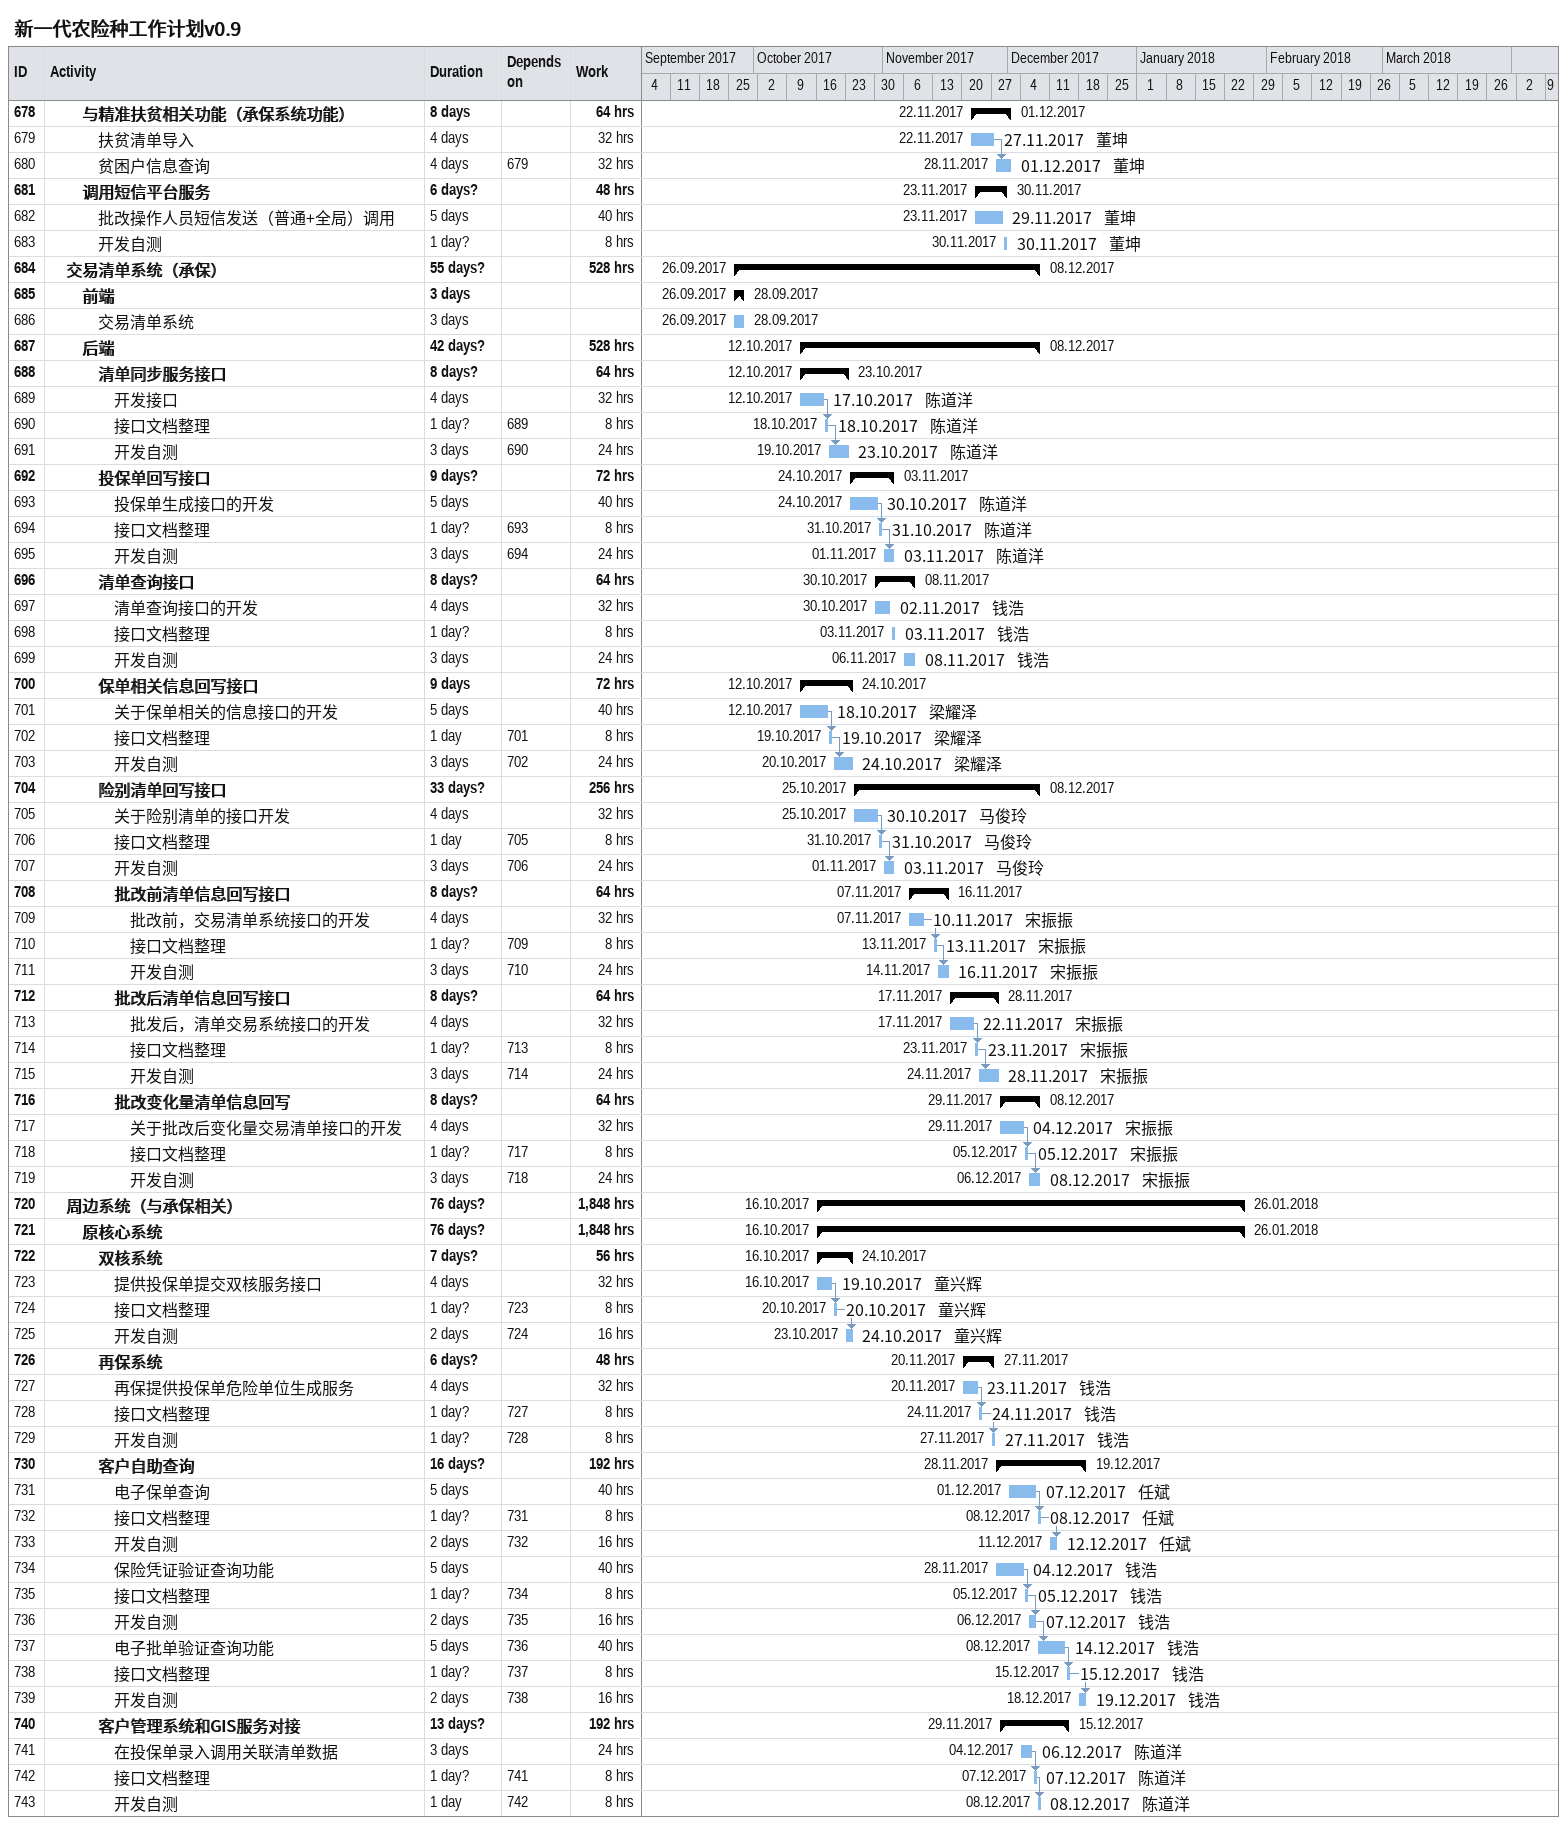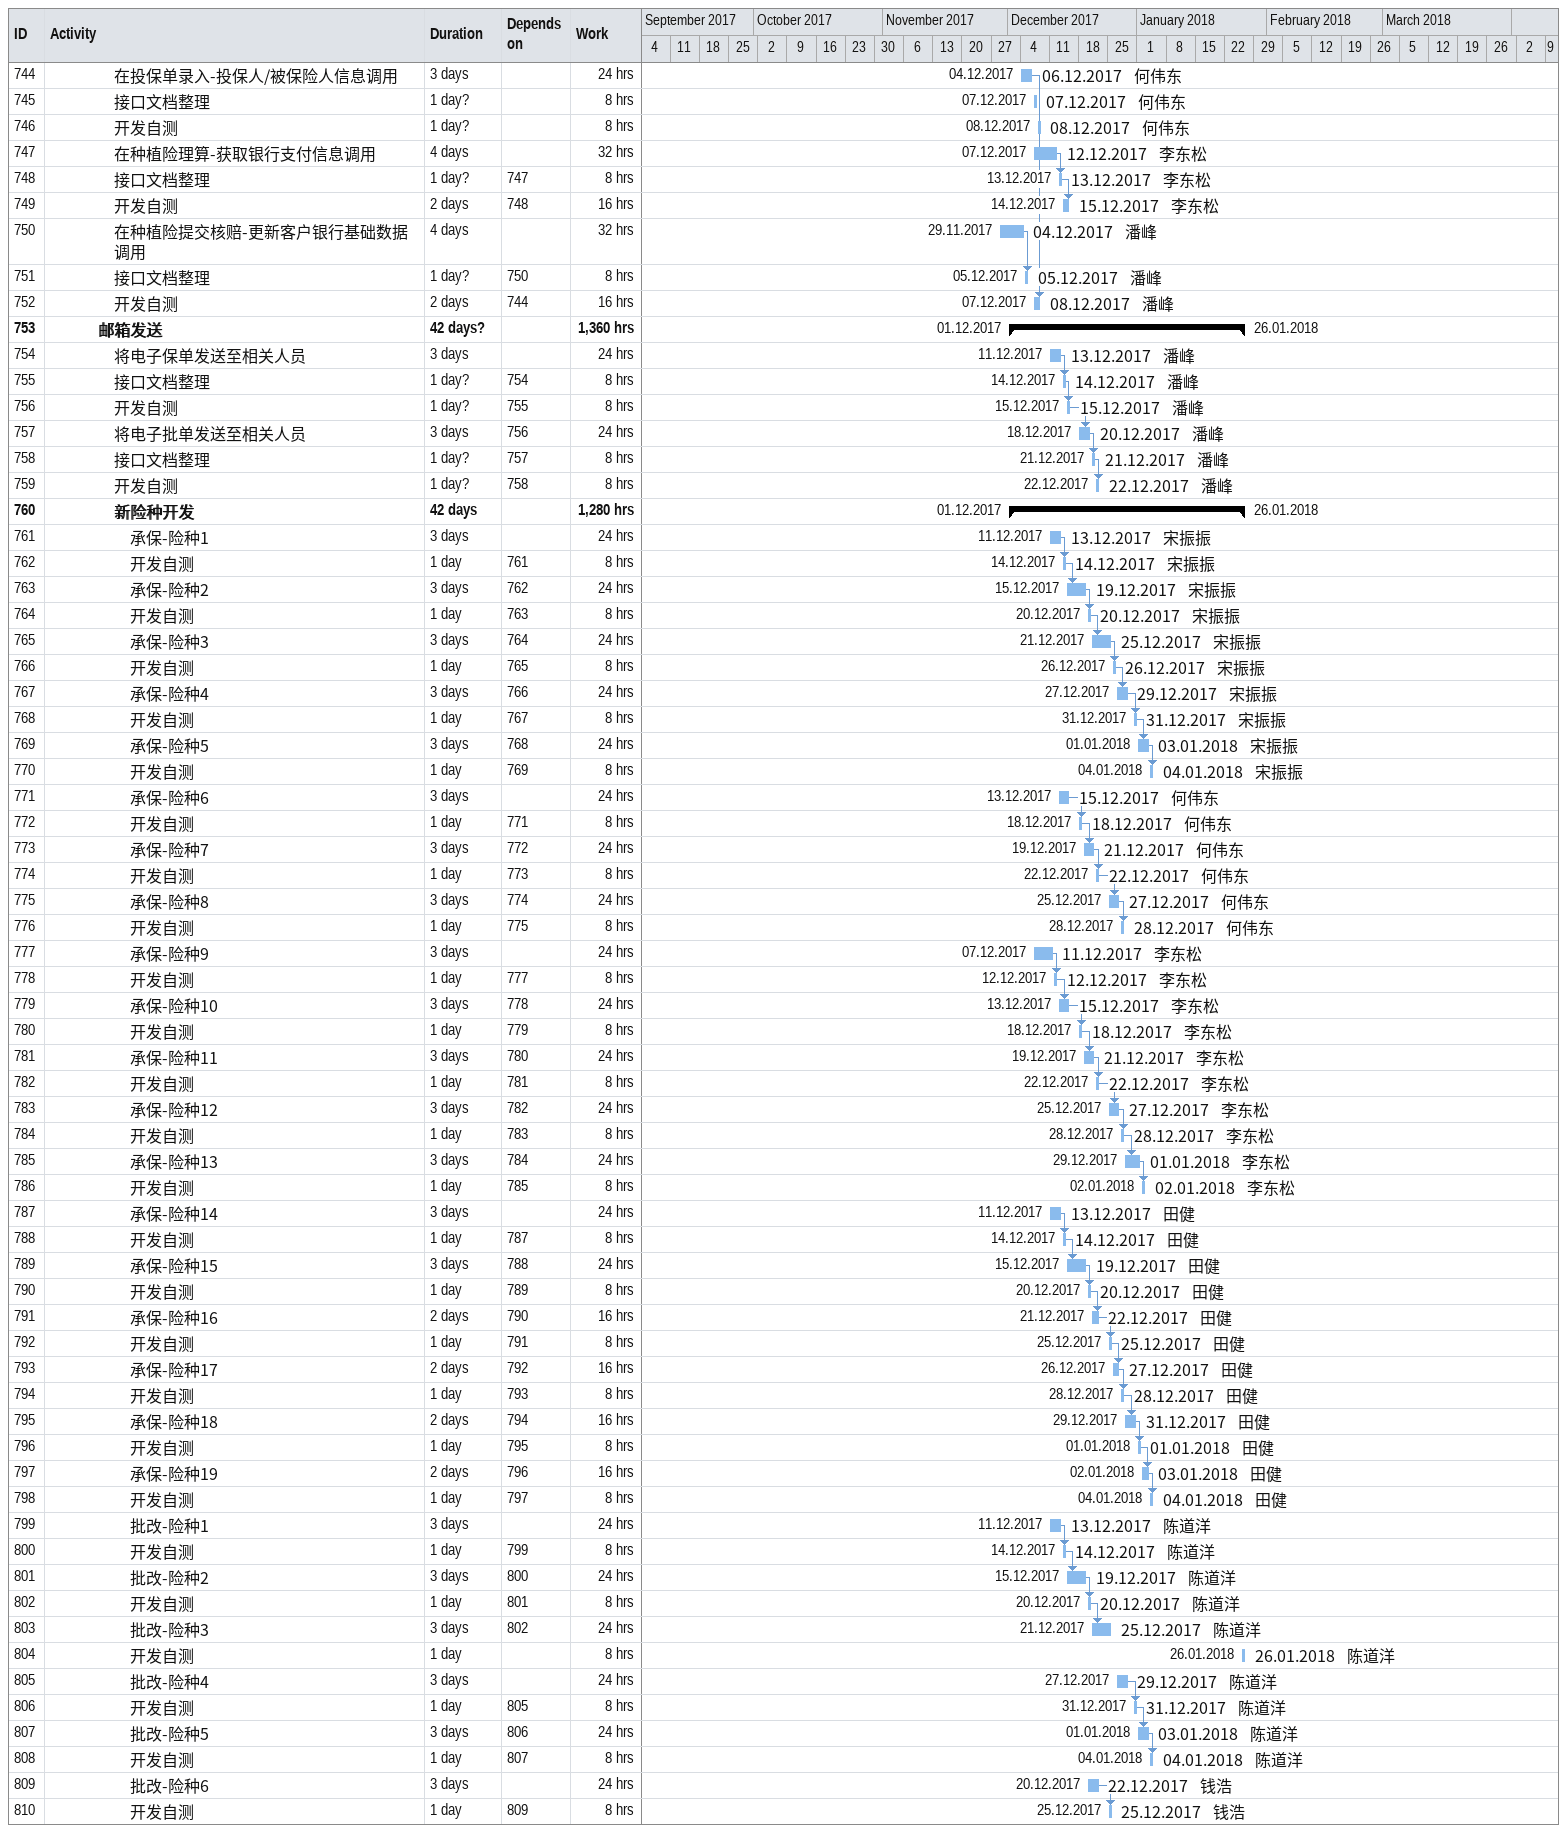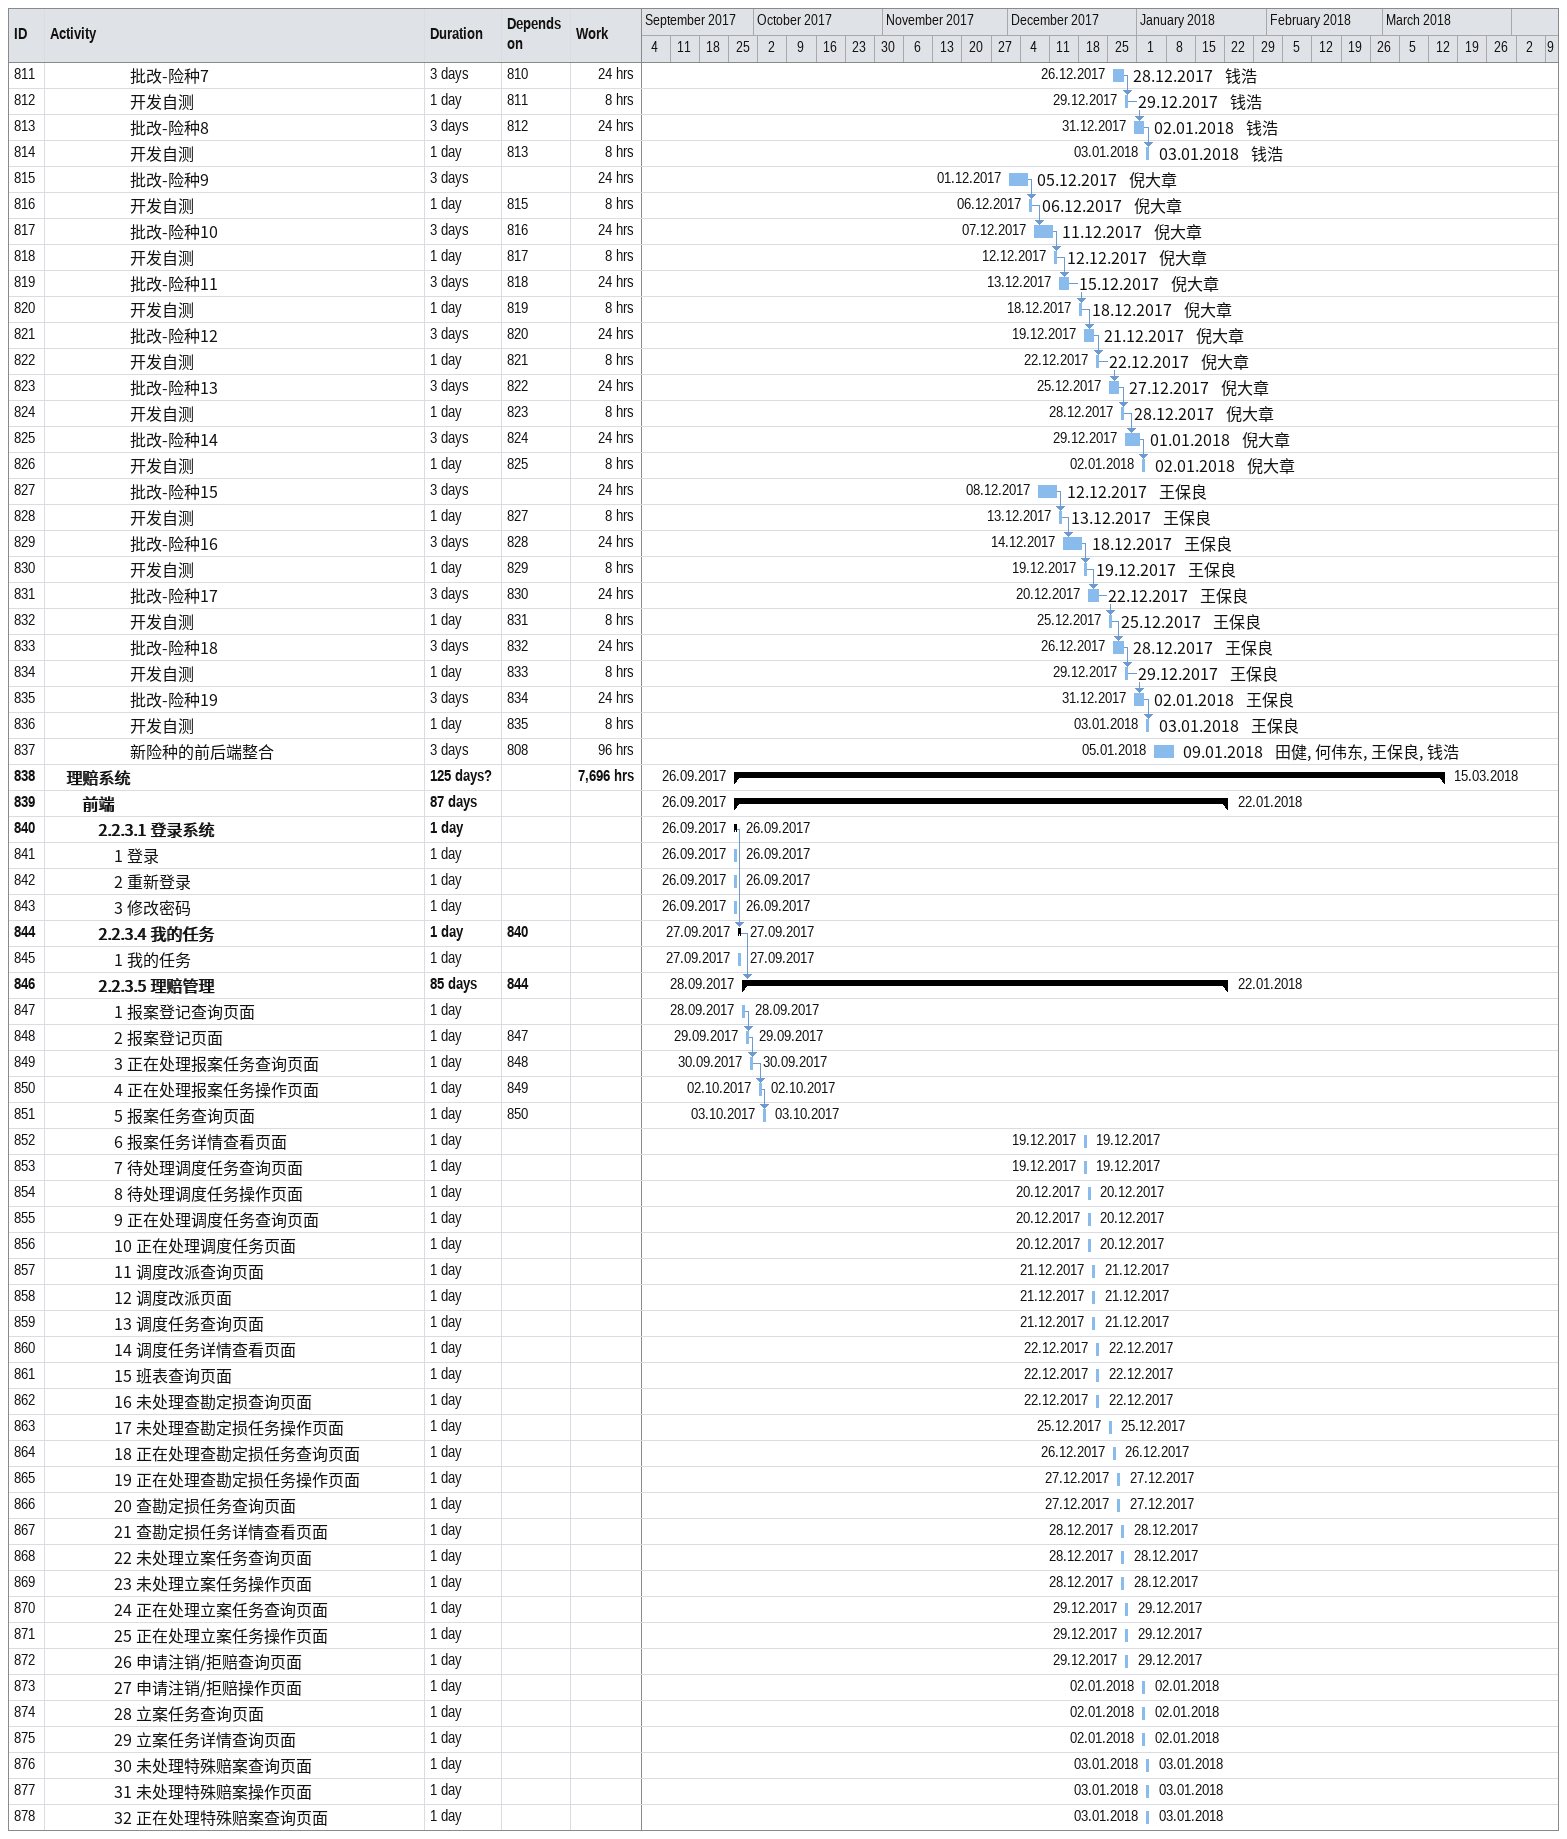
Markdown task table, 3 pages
新一代农险种工作计划v0.9

| ID | Level | Task | Duration | Start | Finish | Predecessors | Resources | Work (h) |
|---|---|---|---|---|---|---|---|---|
| 678 | 3 | **与精准扶贫相关功能（承保系统功能）** | 8d | 2017-11-22 | 2017-12-01 |  |  | 64 |
| 679 | 4 | 扶贫清单导入 | 4d | 2017-11-22 | 2017-11-27 |  | 董坤 | 32 |
| 680 | 4 | 贫困户信息查询 | 4d | 2017-11-28 | 2017-12-01 | 679 | 董坤 | 32 |
| 681 | 3 | **调用短信平台服务** | 6d? | 2017-11-23 | 2017-11-30 |  |  | 48 |
| 682 | 4 | 批改操作人员短信发送（普通+全局）调用 | 5d | 2017-11-23 | 2017-11-29 |  | 董坤 | 40 |
| 683 | 4 | 开发自测 | 1d? | 2017-11-30 | 2017-11-30 |  | 董坤 | 8 |
| 684 | 2 | **交易清单系统（承保）** | 55d? | 2017-09-26 | 2017-12-08 |  |  | 528 |
| 685 | 3 | **前端** | 3d | 2017-09-26 | 2017-09-28 |  |  |  |
| 686 | 4 | 交易清单系统 | 3d | 2017-09-26 | 2017-09-28 |  |  |  |
| 687 | 3 | **后端** | 42d? | 2017-10-12 | 2017-12-08 |  |  | 528 |
| 688 | 4 | **清单同步服务接口** | 8d? | 2017-10-12 | 2017-10-23 |  |  | 64 |
| 689 | 5 | 开发接口 | 4d | 2017-10-12 | 2017-10-17 |  | 陈道洋 | 32 |
| 690 | 5 | 接口文档整理 | 1d? | 2017-10-18 | 2017-10-18 | 689 | 陈道洋 | 8 |
| 691 | 5 | 开发自测 | 3d | 2017-10-19 | 2017-10-23 | 690 | 陈道洋 | 24 |
| 692 | 4 | **投保单回写接口** | 9d? | 2017-10-24 | 2017-11-03 |  |  | 72 |
| 693 | 5 | 投保单生成接口的开发 | 5d | 2017-10-24 | 2017-10-30 |  | 陈道洋 | 40 |
| 694 | 5 | 接口文档整理 | 1d? | 2017-10-31 | 2017-10-31 | 693 | 陈道洋 | 8 |
| 695 | 5 | 开发自测 | 3d | 2017-11-01 | 2017-11-03 | 694 | 陈道洋 | 24 |
| 696 | 4 | **清单查询接口** | 8d? | 2017-10-30 | 2017-11-08 |  |  | 64 |
| 697 | 5 | 清单查询接口的开发 | 4d | 2017-10-30 | 2017-11-02 |  | 钱浩 | 32 |
| 698 | 5 | 接口文档整理 | 1d? | 2017-11-03 | 2017-11-03 |  | 钱浩 | 8 |
| 699 | 5 | 开发自测 | 3d | 2017-11-06 | 2017-11-08 |  | 钱浩 | 24 |
| 700 | 4 | **保单相关信息回写接口** | 9d | 2017-10-12 | 2017-10-24 |  |  | 72 |
| 701 | 5 | 关于保单相关的信息接口的开发 | 5d | 2017-10-12 | 2017-10-18 |  | 梁耀泽 | 40 |
| 702 | 5 | 接口文档整理 | 1d | 2017-10-19 | 2017-10-19 | 701 | 梁耀泽 | 8 |
| 703 | 5 | 开发自测 | 3d | 2017-10-20 | 2017-10-24 | 702 | 梁耀泽 | 24 |
| 704 | 4 | **险别清单回写接口** | 33d? | 2017-10-25 | 2017-12-08 |  |  | 256 |
| 705 | 5 | 关于险别清单的接口开发 | 4d | 2017-10-25 | 2017-10-30 |  | 马俊玲 | 32 |
| 706 | 5 | 接口文档整理 | 1d | 2017-10-31 | 2017-10-31 | 705 | 马俊玲 | 8 |
| 707 | 5 | 开发自测 | 3d | 2017-11-01 | 2017-11-03 | 706 | 马俊玲 | 24 |
| 708 | 5 | **批改前清单信息回写接口** | 8d? | 2017-11-07 | 2017-11-16 |  |  | 64 |
| 709 | 6 | 批改前，交易清单系统接口的开发 | 4d | 2017-11-07 | 2017-11-10 |  | 宋振振 | 32 |
| 710 | 6 | 接口文档整理 | 1d? | 2017-11-13 | 2017-11-13 | 709 | 宋振振 | 8 |
| 711 | 6 | 开发自测 | 3d | 2017-11-14 | 2017-11-16 | 710 | 宋振振 | 24 |
| 712 | 5 | **批改后清单信息回写接口** | 8d? | 2017-11-17 | 2017-11-28 |  |  | 64 |
| 713 | 6 | 批发后，清单交易系统接口的开发 | 4d | 2017-11-17 | 2017-11-22 |  | 宋振振 | 32 |
| 714 | 6 | 接口文档整理 | 1d? | 2017-11-23 | 2017-11-23 | 713 | 宋振振 | 8 |
| 715 | 6 | 开发自测 | 3d | 2017-11-24 | 2017-11-28 | 714 | 宋振振 | 24 |
| 716 | 5 | **批改变化量清单信息回写** | 8d? | 2017-11-29 | 2017-12-08 |  |  | 64 |
| 717 | 6 | 关于批改后变化量交易清单接口的开发 | 4d | 2017-11-29 | 2017-12-04 |  | 宋振振 | 32 |
| 718 | 6 | 接口文档整理 | 1d? | 2017-12-05 | 2017-12-05 | 717 | 宋振振 | 8 |
| 719 | 6 | 开发自测 | 3d | 2017-12-06 | 2017-12-08 | 718 | 宋振振 | 24 |
| 720 | 2 | **周边系统（与承保相关）** | 76d? | 2017-10-16 | 2018-01-26 |  |  | 1848 |
| 721 | 3 | **原核心系统** | 76d? | 2017-10-16 | 2018-01-26 |  |  | 1848 |
| 722 | 4 | **双核系统** | 7d? | 2017-10-16 | 2017-10-24 |  |  | 56 |
| 723 | 5 | 提供投保单提交双核服务接口 | 4d | 2017-10-16 | 2017-10-19 |  | 童兴辉 | 32 |
| 724 | 5 | 接口文档整理 | 1d? | 2017-10-20 | 2017-10-20 | 723 | 童兴辉 | 8 |
| 725 | 5 | 开发自测 | 2d | 2017-10-23 | 2017-10-24 | 724 | 童兴辉 | 16 |
| 726 | 4 | **再保系统** | 6d? | 2017-11-20 | 2017-11-27 |  |  | 48 |
| 727 | 5 | 再保提供投保单危险单位生成服务 | 4d | 2017-11-20 | 2017-11-23 |  | 钱浩 | 32 |
| 728 | 5 | 接口文档整理 | 1d? | 2017-11-24 | 2017-11-24 | 727 | 钱浩 | 8 |
| 729 | 5 | 开发自测 | 1d? | 2017-11-27 | 2017-11-27 | 728 | 钱浩 | 8 |
| 730 | 4 | **客户自助查询** | 16d? | 2017-11-28 | 2017-12-19 |  |  | 192 |
| 731 | 5 | 电子保单查询 | 5d | 2017-12-01 | 2017-12-07 |  | 任斌 | 40 |
| 732 | 5 | 接口文档整理 | 1d? | 2017-12-08 | 2017-12-08 | 731 | 任斌 | 8 |
| 733 | 5 | 开发自测 | 2d | 2017-12-11 | 2017-12-12 | 732 | 任斌 | 16 |
| 734 | 5 | 保险凭证验证查询功能 | 5d | 2017-11-28 | 2017-12-04 |  | 钱浩 | 40 |
| 735 | 5 | 接口文档整理 | 1d? | 2017-12-05 | 2017-12-05 | 734 | 钱浩 | 8 |
| 736 | 5 | 开发自测 | 2d | 2017-12-06 | 2017-12-07 | 735 | 钱浩 | 16 |
| 737 | 5 | 电子批单验证查询功能 | 5d | 2017-12-08 | 2017-12-14 | 736 | 钱浩 | 40 |
| 738 | 5 | 接口文档整理 | 1d? | 2017-12-15 | 2017-12-15 | 737 | 钱浩 | 8 |
| 739 | 5 | 开发自测 | 2d | 2017-12-18 | 2017-12-19 | 738 | 钱浩 | 16 |
| 740 | 4 | **客户管理系统和GIS服务对接** | 13d? | 2017-11-29 | 2017-12-15 |  |  | 192 |
| 741 | 5 | 在投保单录入调用关联清单数据 | 3d | 2017-12-04 | 2017-12-06 |  | 陈道洋 | 24 |
| 742 | 5 | 接口文档整理 | 1d? | 2017-12-07 | 2017-12-07 | 741 | 陈道洋 | 8 |
| 743 | 5 | 开发自测 | 1d | 2017-12-08 | 2017-12-08 | 742 | 陈道洋 | 8 |
| 744 | 5 | 在投保单录入-投保人/被保险人信息调用 | 3d | 2017-12-04 | 2017-12-06 |  | 何伟东 | 24 |
| 745 | 5 | 接口文档整理 | 1d? | 2017-12-07 | 2017-12-07 |  | 何伟东 | 8 |
| 746 | 5 | 开发自测 | 1d? | 2017-12-08 | 2017-12-08 |  | 何伟东 | 8 |
| 747 | 5 | 在种植险理算-获取银行支付信息调用 | 4d | 2017-12-07 | 2017-12-12 |  | 李东松 | 32 |
| 748 | 5 | 接口文档整理 | 1d? | 2017-12-13 | 2017-12-13 | 747 | 李东松 | 8 |
| 749 | 5 | 开发自测 | 2d | 2017-12-14 | 2017-12-15 | 748 | 李东松 | 16 |
| 750 | 5 | 在种植险提交核赔-更新客户银行基础数据调用 | 4d | 2017-11-29 | 2017-12-04 |  | 潘峰 | 32 |
| 751 | 5 | 接口文档整理 | 1d? | 2017-12-05 | 2017-12-05 | 750 | 潘峰 | 8 |
| 752 | 5 | 开发自测 | 2d | 2017-12-07 | 2017-12-08 | 744 | 潘峰 | 16 |
| 753 | 4 | **邮箱发送** | 42d? | 2017-12-01 | 2018-01-26 |  |  | 1360 |
| 754 | 5 | 将电子保单发送至相关人员 | 3d | 2017-12-11 | 2017-12-13 |  | 潘峰 | 24 |
| 755 | 5 | 接口文档整理 | 1d? | 2017-12-14 | 2017-12-14 | 754 | 潘峰 | 8 |
| 756 | 5 | 开发自测 | 1d? | 2017-12-15 | 2017-12-15 | 755 | 潘峰 | 8 |
| 757 | 5 | 将电子批单发送至相关人员 | 3d | 2017-12-18 | 2017-12-20 | 756 | 潘峰 | 24 |
| 758 | 5 | 接口文档整理 | 1d? | 2017-12-21 | 2017-12-21 | 757 | 潘峰 | 8 |
| 759 | 5 | 开发自测 | 1d? | 2017-12-22 | 2017-12-22 | 758 | 潘峰 | 8 |
| 760 | 5 | **新险种开发** | 42d | 2017-12-01 | 2018-01-26 |  |  | 1280 |
| 761 | 6 | 承保-险种1 | 3d | 2017-12-11 | 2017-12-13 |  | 宋振振 | 24 |
| 762 | 6 | 开发自测 | 1d | 2017-12-14 | 2017-12-14 | 761 | 宋振振 | 8 |
| 763 | 6 | 承保-险种2 | 3d | 2017-12-15 | 2017-12-19 | 762 | 宋振振 | 24 |
| 764 | 6 | 开发自测 | 1d | 2017-12-20 | 2017-12-20 | 763 | 宋振振 | 8 |
| 765 | 6 | 承保-险种3 | 3d | 2017-12-21 | 2017-12-25 | 764 | 宋振振 | 24 |
| 766 | 6 | 开发自测 | 1d | 2017-12-26 | 2017-12-26 | 765 | 宋振振 | 8 |
| 767 | 6 | 承保-险种4 | 3d | 2017-12-27 | 2017-12-29 | 766 | 宋振振 | 24 |
| 768 | 6 | 开发自测 | 1d | 2017-12-31 | 2017-12-31 | 767 | 宋振振 | 8 |
| 769 | 6 | 承保-险种5 | 3d | 2018-01-01 | 2018-01-03 | 768 | 宋振振 | 24 |
| 770 | 6 | 开发自测 | 1d | 2018-01-04 | 2018-01-04 | 769 | 宋振振 | 8 |
| 771 | 6 | 承保-险种6 | 3d | 2017-12-13 | 2017-12-15 |  | 何伟东 | 24 |
| 772 | 6 | 开发自测 | 1d | 2017-12-18 | 2017-12-18 | 771 | 何伟东 | 8 |
| 773 | 6 | 承保-险种7 | 3d | 2017-12-19 | 2017-12-21 | 772 | 何伟东 | 24 |
| 774 | 6 | 开发自测 | 1d | 2017-12-22 | 2017-12-22 | 773 | 何伟东 | 8 |
| 775 | 6 | 承保-险种8 | 3d | 2017-12-25 | 2017-12-27 | 774 | 何伟东 | 24 |
| 776 | 6 | 开发自测 | 1d | 2017-12-28 | 2017-12-28 | 775 | 何伟东 | 8 |
| 777 | 6 | 承保-险种9 | 3d | 2017-12-07 | 2017-12-11 |  | 李东松 | 24 |
| 778 | 6 | 开发自测 | 1d | 2017-12-12 | 2017-12-12 | 777 | 李东松 | 8 |
| 779 | 6 | 承保-险种10 | 3d | 2017-12-13 | 2017-12-15 | 778 | 李东松 | 24 |
| 780 | 6 | 开发自测 | 1d | 2017-12-18 | 2017-12-18 | 779 | 李东松 | 8 |
| 781 | 6 | 承保-险种11 | 3d | 2017-12-19 | 2017-12-21 | 780 | 李东松 | 24 |
| 782 | 6 | 开发自测 | 1d | 2017-12-22 | 2017-12-22 | 781 | 李东松 | 8 |
| 783 | 6 | 承保-险种12 | 3d | 2017-12-25 | 2017-12-27 | 782 | 李东松 | 24 |
| 784 | 6 | 开发自测 | 1d | 2017-12-28 | 2017-12-28 | 783 | 李东松 | 8 |
| 785 | 6 | 承保-险种13 | 3d | 2017-12-29 | 2018-01-01 | 784 | 李东松 | 24 |
| 786 | 6 | 开发自测 | 1d | 2018-01-02 | 2018-01-02 | 785 | 李东松 | 8 |
| 787 | 6 | 承保-险种14 | 3d | 2017-12-11 | 2017-12-13 |  | 田健 | 24 |
| 788 | 6 | 开发自测 | 1d | 2017-12-14 | 2017-12-14 | 787 | 田健 | 8 |
| 789 | 6 | 承保-险种15 | 3d | 2017-12-15 | 2017-12-19 | 788 | 田健 | 24 |
| 790 | 6 | 开发自测 | 1d | 2017-12-20 | 2017-12-20 | 789 | 田健 | 8 |
| 791 | 6 | 承保-险种16 | 2d | 2017-12-21 | 2017-12-22 | 790 | 田健 | 16 |
| 792 | 6 | 开发自测 | 1d | 2017-12-25 | 2017-12-25 | 791 | 田健 | 8 |
| 793 | 6 | 承保-险种17 | 2d | 2017-12-26 | 2017-12-27 | 792 | 田健 | 16 |
| 794 | 6 | 开发自测 | 1d | 2017-12-28 | 2017-12-28 | 793 | 田健 | 8 |
| 795 | 6 | 承保-险种18 | 2d | 2017-12-29 | 2017-12-31 | 794 | 田健 | 16 |
| 796 | 6 | 开发自测 | 1d | 2018-01-01 | 2018-01-01 | 795 | 田健 | 8 |
| 797 | 6 | 承保-险种19 | 2d | 2018-01-02 | 2018-01-03 | 796 | 田健 | 16 |
| 798 | 6 | 开发自测 | 1d | 2018-01-04 | 2018-01-04 | 797 | 田健 | 8 |
| 799 | 6 | 批改-险种1 | 3d | 2017-12-11 | 2017-12-13 |  | 陈道洋 | 24 |
| 800 | 6 | 开发自测 | 1d | 2017-12-14 | 2017-12-14 | 799 | 陈道洋 | 8 |
| 801 | 6 | 批改-险种2 | 3d | 2017-12-15 | 2017-12-19 | 800 | 陈道洋 | 24 |
| 802 | 6 | 开发自测 | 1d | 2017-12-20 | 2017-12-20 | 801 | 陈道洋 | 8 |
| 803 | 6 | 批改-险种3 | 3d | 2017-12-21 | 2017-12-25 | 802 | 陈道洋 | 24 |
| 804 | 6 | 开发自测 | 1d | 2018-01-26 | 2018-01-26 |  | 陈道洋 | 8 |
| 805 | 6 | 批改-险种4 | 3d | 2017-12-27 | 2017-12-29 |  | 陈道洋 | 24 |
| 806 | 6 | 开发自测 | 1d | 2017-12-31 | 2017-12-31 | 805 | 陈道洋 | 8 |
| 807 | 6 | 批改-险种5 | 3d | 2018-01-01 | 2018-01-03 | 806 | 陈道洋 | 24 |
| 808 | 6 | 开发自测 | 1d | 2018-01-04 | 2018-01-04 | 807 | 陈道洋 | 8 |
| 809 | 6 | 批改-险种6 | 3d | 2017-12-20 | 2017-12-22 |  | 钱浩 | 24 |
| 810 | 6 | 开发自测 | 1d | 2017-12-25 | 2017-12-25 | 809 | 钱浩 | 8 |
| 811 | 6 | 批改-险种7 | 3d | 2017-12-26 | 2017-12-28 | 810 | 钱浩 | 24 |
| 812 | 6 | 开发自测 | 1d | 2017-12-29 | 2017-12-29 | 811 | 钱浩 | 8 |
| 813 | 6 | 批改-险种8 | 3d | 2017-12-31 | 2018-01-02 | 812 | 钱浩 | 24 |
| 814 | 6 | 开发自测 | 1d | 2018-01-03 | 2018-01-03 | 813 | 钱浩 | 8 |
| 815 | 6 | 批改-险种9 | 3d | 2017-12-01 | 2017-12-05 |  | 倪大章 | 24 |
| 816 | 6 | 开发自测 | 1d | 2017-12-06 | 2017-12-06 | 815 | 倪大章 | 8 |
| 817 | 6 | 批改-险种10 | 3d | 2017-12-07 | 2017-12-11 | 816 | 倪大章 | 24 |
| 818 | 6 | 开发自测 | 1d | 2017-12-12 | 2017-12-12 | 817 | 倪大章 | 8 |
| 819 | 6 | 批改-险种11 | 3d | 2017-12-13 | 2017-12-15 | 818 | 倪大章 | 24 |
| 820 | 6 | 开发自测 | 1d | 2017-12-18 | 2017-12-18 | 819 | 倪大章 | 8 |
| 821 | 6 | 批改-险种12 | 3d | 2017-12-19 | 2017-12-21 | 820 | 倪大章 | 24 |
| 822 | 6 | 开发自测 | 1d | 2017-12-22 | 2017-12-22 | 821 | 倪大章 | 8 |
| 823 | 6 | 批改-险种13 | 3d | 2017-12-25 | 2017-12-27 | 822 | 倪大章 | 24 |
| 824 | 6 | 开发自测 | 1d | 2017-12-28 | 2017-12-28 | 823 | 倪大章 | 8 |
| 825 | 6 | 批改-险种14 | 3d | 2017-12-29 | 2018-01-01 | 824 | 倪大章 | 24 |
| 826 | 6 | 开发自测 | 1d | 2018-01-02 | 2018-01-02 | 825 | 倪大章 | 8 |
| 827 | 6 | 批改-险种15 | 3d | 2017-12-08 | 2017-12-12 |  | 王保良 | 24 |
| 828 | 6 | 开发自测 | 1d | 2017-12-13 | 2017-12-13 | 827 | 王保良 | 8 |
| 829 | 6 | 批改-险种16 | 3d | 2017-12-14 | 2017-12-18 | 828 | 王保良 | 24 |
| 830 | 6 | 开发自测 | 1d | 2017-12-19 | 2017-12-19 | 829 | 王保良 | 8 |
| 831 | 6 | 批改-险种17 | 3d | 2017-12-20 | 2017-12-22 | 830 | 王保良 | 24 |
| 832 | 6 | 开发自测 | 1d | 2017-12-25 | 2017-12-25 | 831 | 王保良 | 8 |
| 833 | 6 | 批改-险种18 | 3d | 2017-12-26 | 2017-12-28 | 832 | 王保良 | 24 |
| 834 | 6 | 开发自测 | 1d | 2017-12-29 | 2017-12-29 | 833 | 王保良 | 8 |
| 835 | 6 | 批改-险种19 | 3d | 2017-12-31 | 2018-01-02 | 834 | 王保良 | 24 |
| 836 | 6 | 开发自测 | 1d | 2018-01-03 | 2018-01-03 | 835 | 王保良 | 8 |
| 837 | 6 | 新险种的前后端整合 | 3d | 2018-01-05 | 2018-01-09 | 808 | 田健, 何伟东, 王保良, 钱浩 | 96 |
| 838 | 2 | **理赔系统** | 125d? | 2017-09-26 | 2018-03-15 |  |  | 7696 |
| 839 | 3 | **前端** | 87d | 2017-09-26 | 2018-01-22 |  |  |  |
| 840 | 4 | **2.2.3.1 登录系统** | 1d | 2017-09-26 | 2017-09-26 |  |  |  |
| 841 | 5 | 1 登录 | 1d | 2017-09-26 | 2017-09-26 |  |  |  |
| 842 | 5 | 2 重新登录 | 1d | 2017-09-26 | 2017-09-26 |  |  |  |
| 843 | 5 | 3 修改密码 | 1d | 2017-09-26 | 2017-09-26 |  |  |  |
| 844 | 4 | **2.2.3.4 我的任务** | 1d | 2017-09-27 | 2017-09-27 | 840 |  |  |
| 845 | 5 | 1 我的任务 | 1d | 2017-09-27 | 2017-09-27 |  |  |  |
| 846 | 4 | **2.2.3.5 理赔管理** | 85d | 2017-09-28 | 2018-01-22 | 844 |  |  |
| 847 | 5 | 1 报案登记查询页面 | 1d | 2017-09-28 | 2017-09-28 |  |  |  |
| 848 | 5 | 2 报案登记页面 | 1d | 2017-09-29 | 2017-09-29 | 847 |  |  |
| 849 | 5 | 3 正在处理报案任务查询页面 | 1d | 2017-09-30 | 2017-09-30 | 848 |  |  |
| 850 | 5 | 4 正在处理报案任务操作页面 | 1d | 2017-10-02 | 2017-10-02 | 849 |  |  |
| 851 | 5 | 5 报案任务查询页面 | 1d | 2017-10-03 | 2017-10-03 | 850 |  |  |
| 852 | 5 | 6 报案任务详情查看页面 | 1d | 2017-12-19 | 2017-12-19 |  |  |  |
| 853 | 5 | 7 待处理调度任务查询页面 | 1d | 2017-12-19 | 2017-12-19 |  |  |  |
| 854 | 5 | 8 待处理调度任务操作页面 | 1d | 2017-12-20 | 2017-12-20 |  |  |  |
| 855 | 5 | 9 正在处理调度任务查询页面 | 1d | 2017-12-20 | 2017-12-20 |  |  |  |
| 856 | 5 | 10 正在处理调度任务页面 | 1d | 2017-12-20 | 2017-12-20 |  |  |  |
| 857 | 5 | 11 调度改派查询页面 | 1d | 2017-12-21 | 2017-12-21 |  |  |  |
| 858 | 5 | 12 调度改派页面 | 1d | 2017-12-21 | 2017-12-21 |  |  |  |
| 859 | 5 | 13 调度任务查询页面 | 1d | 2017-12-21 | 2017-12-21 |  |  |  |
| 860 | 5 | 14 调度任务详情查看页面 | 1d | 2017-12-22 | 2017-12-22 |  |  |  |
| 861 | 5 | 15 班表查询页面 | 1d | 2017-12-22 | 2017-12-22 |  |  |  |
| 862 | 5 | 16 未处理查勘定损查询页面 | 1d | 2017-12-22 | 2017-12-22 |  |  |  |
| 863 | 5 | 17 未处理查勘定损任务操作页面 | 1d | 2017-12-25 | 2017-12-25 |  |  |  |
| 864 | 5 | 18 正在处理查勘定损任务查询页面 | 1d | 2017-12-26 | 2017-12-26 |  |  |  |
| 865 | 5 | 19 正在处理查勘定损任务操作页面 | 1d | 2017-12-27 | 2017-12-27 |  |  |  |
| 866 | 5 | 20 查勘定损任务查询页面 | 1d | 2017-12-27 | 2017-12-27 |  |  |  |
| 867 | 5 | 21 查勘定损任务详情查看页面 | 1d | 2017-12-28 | 2017-12-28 |  |  |  |
| 868 | 5 | 22 未处理立案任务查询页面 | 1d | 2017-12-28 | 2017-12-28 |  |  |  |
| 869 | 5 | 23 未处理立案任务操作页面 | 1d | 2017-12-28 | 2017-12-28 |  |  |  |
| 870 | 5 | 24 正在处理立案任务查询页面 | 1d | 2017-12-29 | 2017-12-29 |  |  |  |
| 871 | 5 | 25 正在处理立案任务操作页面 | 1d | 2017-12-29 | 2017-12-29 |  |  |  |
| 872 | 5 | 26 申请注销/拒赔查询页面 | 1d | 2017-12-29 | 2017-12-29 |  |  |  |
| 873 | 5 | 27 申请注销/拒赔操作页面 | 1d | 2018-01-02 | 2018-01-02 |  |  |  |
| 874 | 5 | 28 立案任务查询页面 | 1d | 2018-01-02 | 2018-01-02 |  |  |  |
| 875 | 5 | 29 立案任务详情查询页面 | 1d | 2018-01-02 | 2018-01-02 |  |  |  |
| 876 | 5 | 30 未处理特殊赔案查询页面 | 1d | 2018-01-03 | 2018-01-03 |  |  |  |
| 877 | 5 | 31 未处理特殊赔案操作页面 | 1d | 2018-01-03 | 2018-01-03 |  |  |  |
| 878 | 5 | 32 正在处理特殊赔案查询页面 | 1d | 2018-01-03 | 2018-01-03 |  |  |  |
